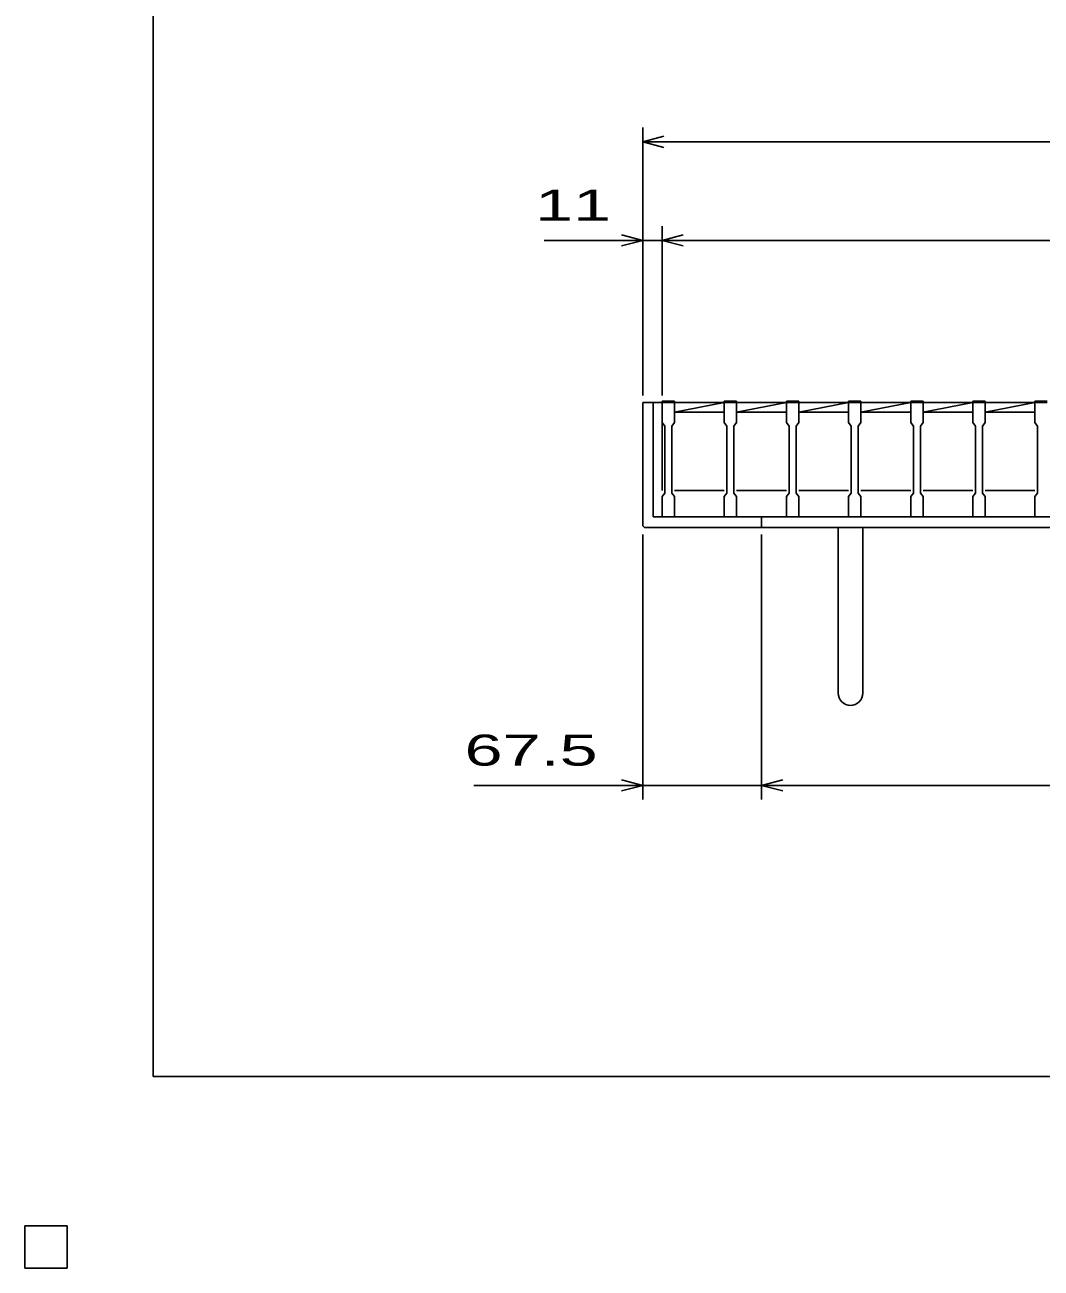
# Model space of a CAD drawing. Units: millimetres, scale not verified. Extents: x -1456 to 1385, y -1026 to 843.
# Drawn here: x -1456 to -879, y -1026 to -320 of the extents above; entities that cross this region are included whole.
import ezdxf
from ezdxf.enums import TextEntityAlignment as Align

# ---------------------------------------------------------------- set-up
doc = ezdxf.new("R2010")
doc.units = ezdxf.units.MM
doc.header["$LTSCALE"] = 8
for name, color, linetype, lineweight in [('0_2', 150, 'Continuous', 25), ('16', 3, 'Continuous', 25), ('19', 6, 'Continuous', 25), ('22', 4, 'Continuous', 25), ('24', 2, 'Continuous', 25), ('32', 4, 'Continuous', 25)]:
    doc.layers.add(name, color=color, linetype=linetype, lineweight=lineweight)
doc.styles.add('ベクトル', font='')
doc.styles.get('ベクトル').set_extended_font_data('ベクトル')

msp = doc.modelspace()

# ---------------------------------------------------------------- linework, layer by layer
at = {"layer": '0_2'}
for p, q in [((-1383.2, -917.2), (-1383.2, 842.8)), ((1384.8, -917.2), (-1383.2, -917.2)), ((-1432, -1002), (-1456, -1002)), ((-1456, -1002), (-1456, -1026)), ((-1432, -1002), (-1456, -1002)), ((-1456, -1002), (-1456, -1026)), ((-1432, -1002), (-1456, -1002)), ((-1456, -1002), (-1456, -1026)), ((-1432, -1002), (-1456, -1002)), ((-1456, -1002), (-1456, -1026)), ((-1432, -1002), (-1456, -1002)), ((-1456, -1002), (-1456, -1026)), ((-1432, -1026), (-1432, -1002)), ((-1432, -1026), (-1432, -1002)), ((-1432, -1026), (-1432, -1002)), ((-1432, -1026), (-1432, -1002)), ((-1432, -1026), (-1432, -1002)), ((-1456, -1026), (-1432, -1026)), ((-1456, -1026), (-1432, -1026)), ((-1456, -1026), (-1432, -1026)), ((-1456, -1026), (-1432, -1026)), ((-1456, -1026), (-1432, -1026))]:
    msp.add_line(p, q, dxfattribs=at)
at = {"layer": '16'}
for p, q in [((-1094, -534.519), (-1094, -533.819)), ((-1094, -533.819), (-1087, -533.819)), ((-1094, -534.519), (-1094, -546.019)), ((-1087, -534.519), (-1094, -534.519)), ((-1094, -534.519), (-1094, -584.519)), ((-1087, -533.819), (-1087, -534.519)), ((-1087, -546.019), (-1087, -534.519)), ((-1087, -534.519), (-1058.7, -534.519)), ((-1087, -540.019), (-1058.7, -534.519)), ((-1058.7, -534.519), (-1058.7, -533.819)), ((-1058.7, -533.819), (-1051.7, -533.819)), ((-1058.7, -534.519), (-1058.7, -546.019)), ((-1051.7, -534.519), (-1058.7, -534.519)), ((-1051.7, -533.819), (-1051.7, -534.519)), ((-1051.7, -546.019), (-1051.7, -534.519)), ((-1051.7, -534.519), (-1023.4, -534.519)), ((-1051.7, -540.019), (-1023.4, -534.519)), ((-1023.4, -534.519), (-1023.4, -533.819)), ((-1023.4, -533.819), (-1016.4, -533.819)), ((-1023.4, -534.519), (-1023.4, -546.019)), ((-1016.4, -534.519), (-1023.4, -534.519)), ((-1016.4, -533.819), (-1016.4, -534.519)), ((-1016.4, -546.019), (-1016.4, -534.519)), ((-1016.4, -534.519), (-988.1, -534.519)), ((-1016.4, -540.019), (-988.1, -534.519)), ((-988.1, -534.519), (-988.1, -533.819)), ((-988.1, -533.819), (-981.1, -533.819)), ((-988.1, -534.519), (-988.1, -546.019)), ((-981.1, -534.519), (-988.1, -534.519)), ((-981.1, -533.819), (-981.1, -534.519)), ((-981.1, -546.019), (-981.1, -534.519)), ((-981.1, -534.519), (-952.8, -534.519)), ((-981.1, -540.019), (-952.8, -534.519)), ((-952.8, -534.519), (-952.8, -533.819)), ((-952.8, -533.819), (-945.8, -533.819)), ((-952.8, -534.519), (-952.8, -546.019)), ((-945.8, -534.519), (-952.8, -534.519)), ((-945.8, -533.819), (-945.8, -534.519)), ((-945.8, -546.019), (-945.8, -534.519)), ((-945.8, -534.519), (-917.5, -534.519)), ((-945.8, -540.019), (-917.5, -534.519)), ((-917.5, -534.519), (-917.5, -533.819)), ((-917.5, -533.819), (-910.5, -533.819)), ((-917.5, -534.519), (-917.5, -546.019)), ((-910.5, -534.519), (-917.5, -534.519)), ((-910.5, -533.819), (-910.5, -534.519)), ((-910.5, -546.019), (-910.5, -534.519)), ((-910.5, -534.519), (-882.2, -534.519)), ((-910.5, -540.019), (-882.2, -534.519)), ((-882.2, -534.519), (-882.2, -533.819)), ((-882.2, -533.819), (-875.2, -533.819)), ((-882.2, -534.519), (-882.2, -546.019)), ((-875.2, -534.519), (-882.2, -534.519)), ((-1087, -540.019), (-1058.7, -540.019)), ((-1051.7, -540.019), (-1023.4, -540.019)), ((-1016.4, -540.019), (-988.1, -540.019)), ((-981.1, -540.019), (-952.8, -540.019)), ((-945.8, -540.019), (-917.5, -540.019)), ((-910.5, -540.019), (-882.2, -540.019)), ((-1094, -546.019), (-1092.5, -548.019)), ((-1092.5, -548.019), (-1092.5, -586.019)), ((-1088.5, -548.019), (-1087, -546.019)), ((-1088.5, -586.019), (-1088.5, -548.019)), ((-1058.7, -546.019), (-1057.2, -548.019)), ((-1057.2, -548.019), (-1057.2, -586.019)), ((-1053.2, -548.019), (-1051.7, -546.019)), ((-1053.2, -586.019), (-1053.2, -548.019)), ((-1023.4, -546.019), (-1021.9, -548.019)), ((-1021.9, -548.019), (-1021.9, -586.019)), ((-1017.9, -548.019), (-1016.4, -546.019)), ((-1017.9, -586.019), (-1017.9, -548.019)), ((-988.1, -546.019), (-986.6, -548.019)), ((-986.6, -548.019), (-986.6, -586.019)), ((-982.6, -548.019), (-981.1, -546.019)), ((-982.6, -586.019), (-982.6, -548.019)), ((-952.8, -546.019), (-951.3, -548.019)), ((-951.3, -548.019), (-951.3, -586.019)), ((-947.3, -548.019), (-945.8, -546.019)), ((-947.3, -586.019), (-947.3, -548.019)), ((-917.5, -546.019), (-916, -548.019)), ((-916, -548.019), (-916, -586.019)), ((-912, -548.019), (-910.5, -546.019)), ((-912, -586.019), (-912, -548.019)), ((-882.2, -546.019), (-880.7, -548.019)), ((-880.7, -548.019), (-880.7, -586.019)), ((-1087, -584.519), (-1058.7, -584.519)), ((-1051.7, -584.519), (-1023.4, -584.519)), ((-1016.4, -584.519), (-988.1, -584.519)), ((-981.1, -584.519), (-952.8, -584.519)), ((-945.8, -584.519), (-917.5, -584.519)), ((-910.5, -584.519), (-882.2, -584.519)), ((-1092.5, -586.019), (-1094, -588.019)), ((-1094, -588.019), (-1094, -599.519)), ((-1087, -588.019), (-1088.5, -586.019)), ((-1087, -599.519), (-1087, -588.019)), ((-1057.2, -586.019), (-1058.7, -588.019)), ((-1058.7, -588.019), (-1058.7, -599.519)), ((-1051.7, -588.019), (-1053.2, -586.019)), ((-1051.7, -599.519), (-1051.7, -588.019)), ((-1021.9, -586.019), (-1023.4, -588.019)), ((-1023.4, -588.019), (-1023.4, -599.519)), ((-1016.4, -588.019), (-1017.9, -586.019)), ((-1016.4, -599.519), (-1016.4, -588.019)), ((-986.6, -586.019), (-988.1, -588.019)), ((-988.1, -588.019), (-988.1, -599.519)), ((-981.1, -588.019), (-982.6, -586.019)), ((-981.1, -599.519), (-981.1, -588.019)), ((-951.3, -586.019), (-952.8, -588.019)), ((-952.8, -588.019), (-952.8, -599.519)), ((-945.8, -588.019), (-947.3, -586.019)), ((-945.8, -599.519), (-945.8, -588.019)), ((-916, -586.019), (-917.5, -588.019)), ((-917.5, -588.019), (-917.5, -599.519)), ((-910.5, -588.019), (-912, -586.019)), ((-910.5, -599.519), (-910.5, -588.019)), ((-880.7, -586.019), (-882.2, -588.019)), ((-882.2, -588.019), (-882.2, -599.519)), ((-1094, -599.519), (-1087, -599.519)), ((-1058.7, -599.519), (-1051.7, -599.519)), ((-1023.4, -599.519), (-1016.4, -599.519)), ((-988.1, -599.519), (-981.1, -599.519)), ((-952.8, -599.519), (-945.8, -599.519)), ((-917.5, -599.519), (-910.5, -599.519)), ((-882.2, -599.519), (-875.2, -599.519)), ((-1432, -1002), (-1456, -1002)), ((-1456, -1002), (-1456, -1026)), ((-1432, -1002), (-1456, -1002)), ((-1456, -1002), (-1456, -1026)), ((-1432, -1002), (-1456, -1002)), ((-1456, -1002), (-1456, -1026)), ((-1432, -1002), (-1456, -1002)), ((-1456, -1002), (-1456, -1026)), ((-1432, -1002), (-1456, -1002)), ((-1456, -1002), (-1456, -1026)), ((-1432, -1026), (-1432, -1002)), ((-1432, -1026), (-1432, -1002)), ((-1432, -1026), (-1432, -1002)), ((-1432, -1026), (-1432, -1002)), ((-1432, -1026), (-1432, -1002)), ((-1456, -1026), (-1432, -1026)), ((-1456, -1026), (-1432, -1026)), ((-1456, -1026), (-1432, -1026)), ((-1456, -1026), (-1432, -1026)), ((-1456, -1026), (-1432, -1026))]:
    msp.add_line(p, q, dxfattribs=at)
at = {"layer": '19'}
for p, q in [((-1094, -534.519), (-1105, -534.519)), ((-1105, -534.519), (-1105, -604.519)), ((-1099, -599.519), (-1099, -534.519)), ((-376, -599.519), (-1099, -599.519)), ((-1037.5, -605.519), (-1037.5, -599.519)), ((-1105, -604.519), (-1104, -605.519)), ((-1104, -605.519), (-371, -605.519)), ((-994, -605.519), (-994, -699.519)), ((-980, -699.519), (-980, -605.519))]:
    msp.add_line(p, q, dxfattribs=at)
msp.add_arc((-987, -699.519), 7, 180, 0, dxfattribs=at)
at = {"layer": '22'}
for p, q in [((-1105, -530.519), (-1105, -378.519)), ((-1105, -386.519), (-1093, -383.319)), ((-1093, -389.719), (-1105, -386.519)), ((-1105, -386.519), (-370, -386.519)), ((-1105, -530.519), (-1105, -434.519)), ((-1094, -530.519), (-1094, -434.519)), ((-1161, -442.519), (-1105, -442.519)), ((-1105, -442.519), (-1117, -439.319)), ((-1117, -445.719), (-1105, -442.519)), ((-1105, -442.519), (-1094, -442.519)), ((-1094, -442.519), (-1082, -439.319)), ((-1082, -445.719), (-1094, -442.519)), ((-1094, -442.519), (-381, -442.519)), ((-1105, -759.919), (-1105, -609.519)), ((-1037.5, -759.919), (-1037.5, -609.519)), ((-1201, -751.919), (-1105, -751.919)), ((-1105, -751.919), (-1117, -748.719)), ((-1117, -755.119), (-1105, -751.919)), ((-1105, -751.919), (-1037.5, -751.919)), ((-1037.5, -751.919), (-1025.5, -748.719)), ((-1025.5, -755.119), (-1037.5, -751.919)), ((-1037.5, -751.919), (-437.5, -751.919))]:
    msp.add_line(p, q, dxfattribs=at)
at = {"layer": '22', "color": 2}
for p, q in [((-1432, -1002), (-1456, -1002)), ((-1456, -1002), (-1456, -1026)), ((-1432, -1002), (-1456, -1002)), ((-1456, -1002), (-1456, -1026)), ((-1432, -1002), (-1456, -1002)), ((-1456, -1002), (-1456, -1026)), ((-1432, -1026), (-1432, -1002)), ((-1432, -1026), (-1432, -1002)), ((-1432, -1026), (-1432, -1002)), ((-1456, -1026), (-1432, -1026)), ((-1456, -1026), (-1432, -1026)), ((-1456, -1026), (-1432, -1026))]:
    msp.add_line(p, q, dxfattribs=at)
at = {"layer": '24', "color": 4}
for p, q in [((-1432, -1002), (-1456, -1002)), ((-1456, -1002), (-1456, -1026)), ((-1432, -1002), (-1456, -1002)), ((-1456, -1002), (-1456, -1026)), ((-1432, -1002), (-1456, -1002)), ((-1456, -1002), (-1456, -1026)), ((-1432, -1026), (-1432, -1002)), ((-1432, -1026), (-1432, -1002)), ((-1432, -1026), (-1432, -1002)), ((-1456, -1026), (-1432, -1026)), ((-1456, -1026), (-1432, -1026)), ((-1456, -1026), (-1432, -1026))]:
    msp.add_line(p, q, dxfattribs=at)
at = {"layer": '32'}
for p, q in [((-1432, -1002), (-1456, -1002)), ((-1456, -1002), (-1456, -1026)), ((-1432, -1002), (-1456, -1002)), ((-1456, -1002), (-1456, -1026)), ((-1432, -1002), (-1456, -1002)), ((-1456, -1002), (-1456, -1026)), ((-1432, -1002), (-1456, -1002)), ((-1456, -1002), (-1456, -1026)), ((-1432, -1002), (-1456, -1002)), ((-1456, -1002), (-1456, -1026)), ((-1432, -1026), (-1432, -1002)), ((-1432, -1026), (-1432, -1002)), ((-1432, -1026), (-1432, -1002)), ((-1432, -1026), (-1432, -1002)), ((-1432, -1026), (-1432, -1002)), ((-1456, -1026), (-1432, -1026)), ((-1456, -1026), (-1432, -1026)), ((-1456, -1026), (-1432, -1026)), ((-1456, -1026), (-1432, -1026)), ((-1456, -1026), (-1432, -1026))]:
    msp.add_line(p, q, dxfattribs=at)

# ---------------------------------------------------------------- texts
at = {"layer": '22', "color": 2, "style": 'ベクトル', "width": 1.65}
for s, p in [(' 11 ', (-1177, -422.519)), (' 67.5 ', (-1217, -731.919))]:
    msp.add_text(s, height=17.6, dxfattribs=at).set_placement(p, align=Align.MIDDLE_LEFT)

doc.saveas('drawing.dxf')
